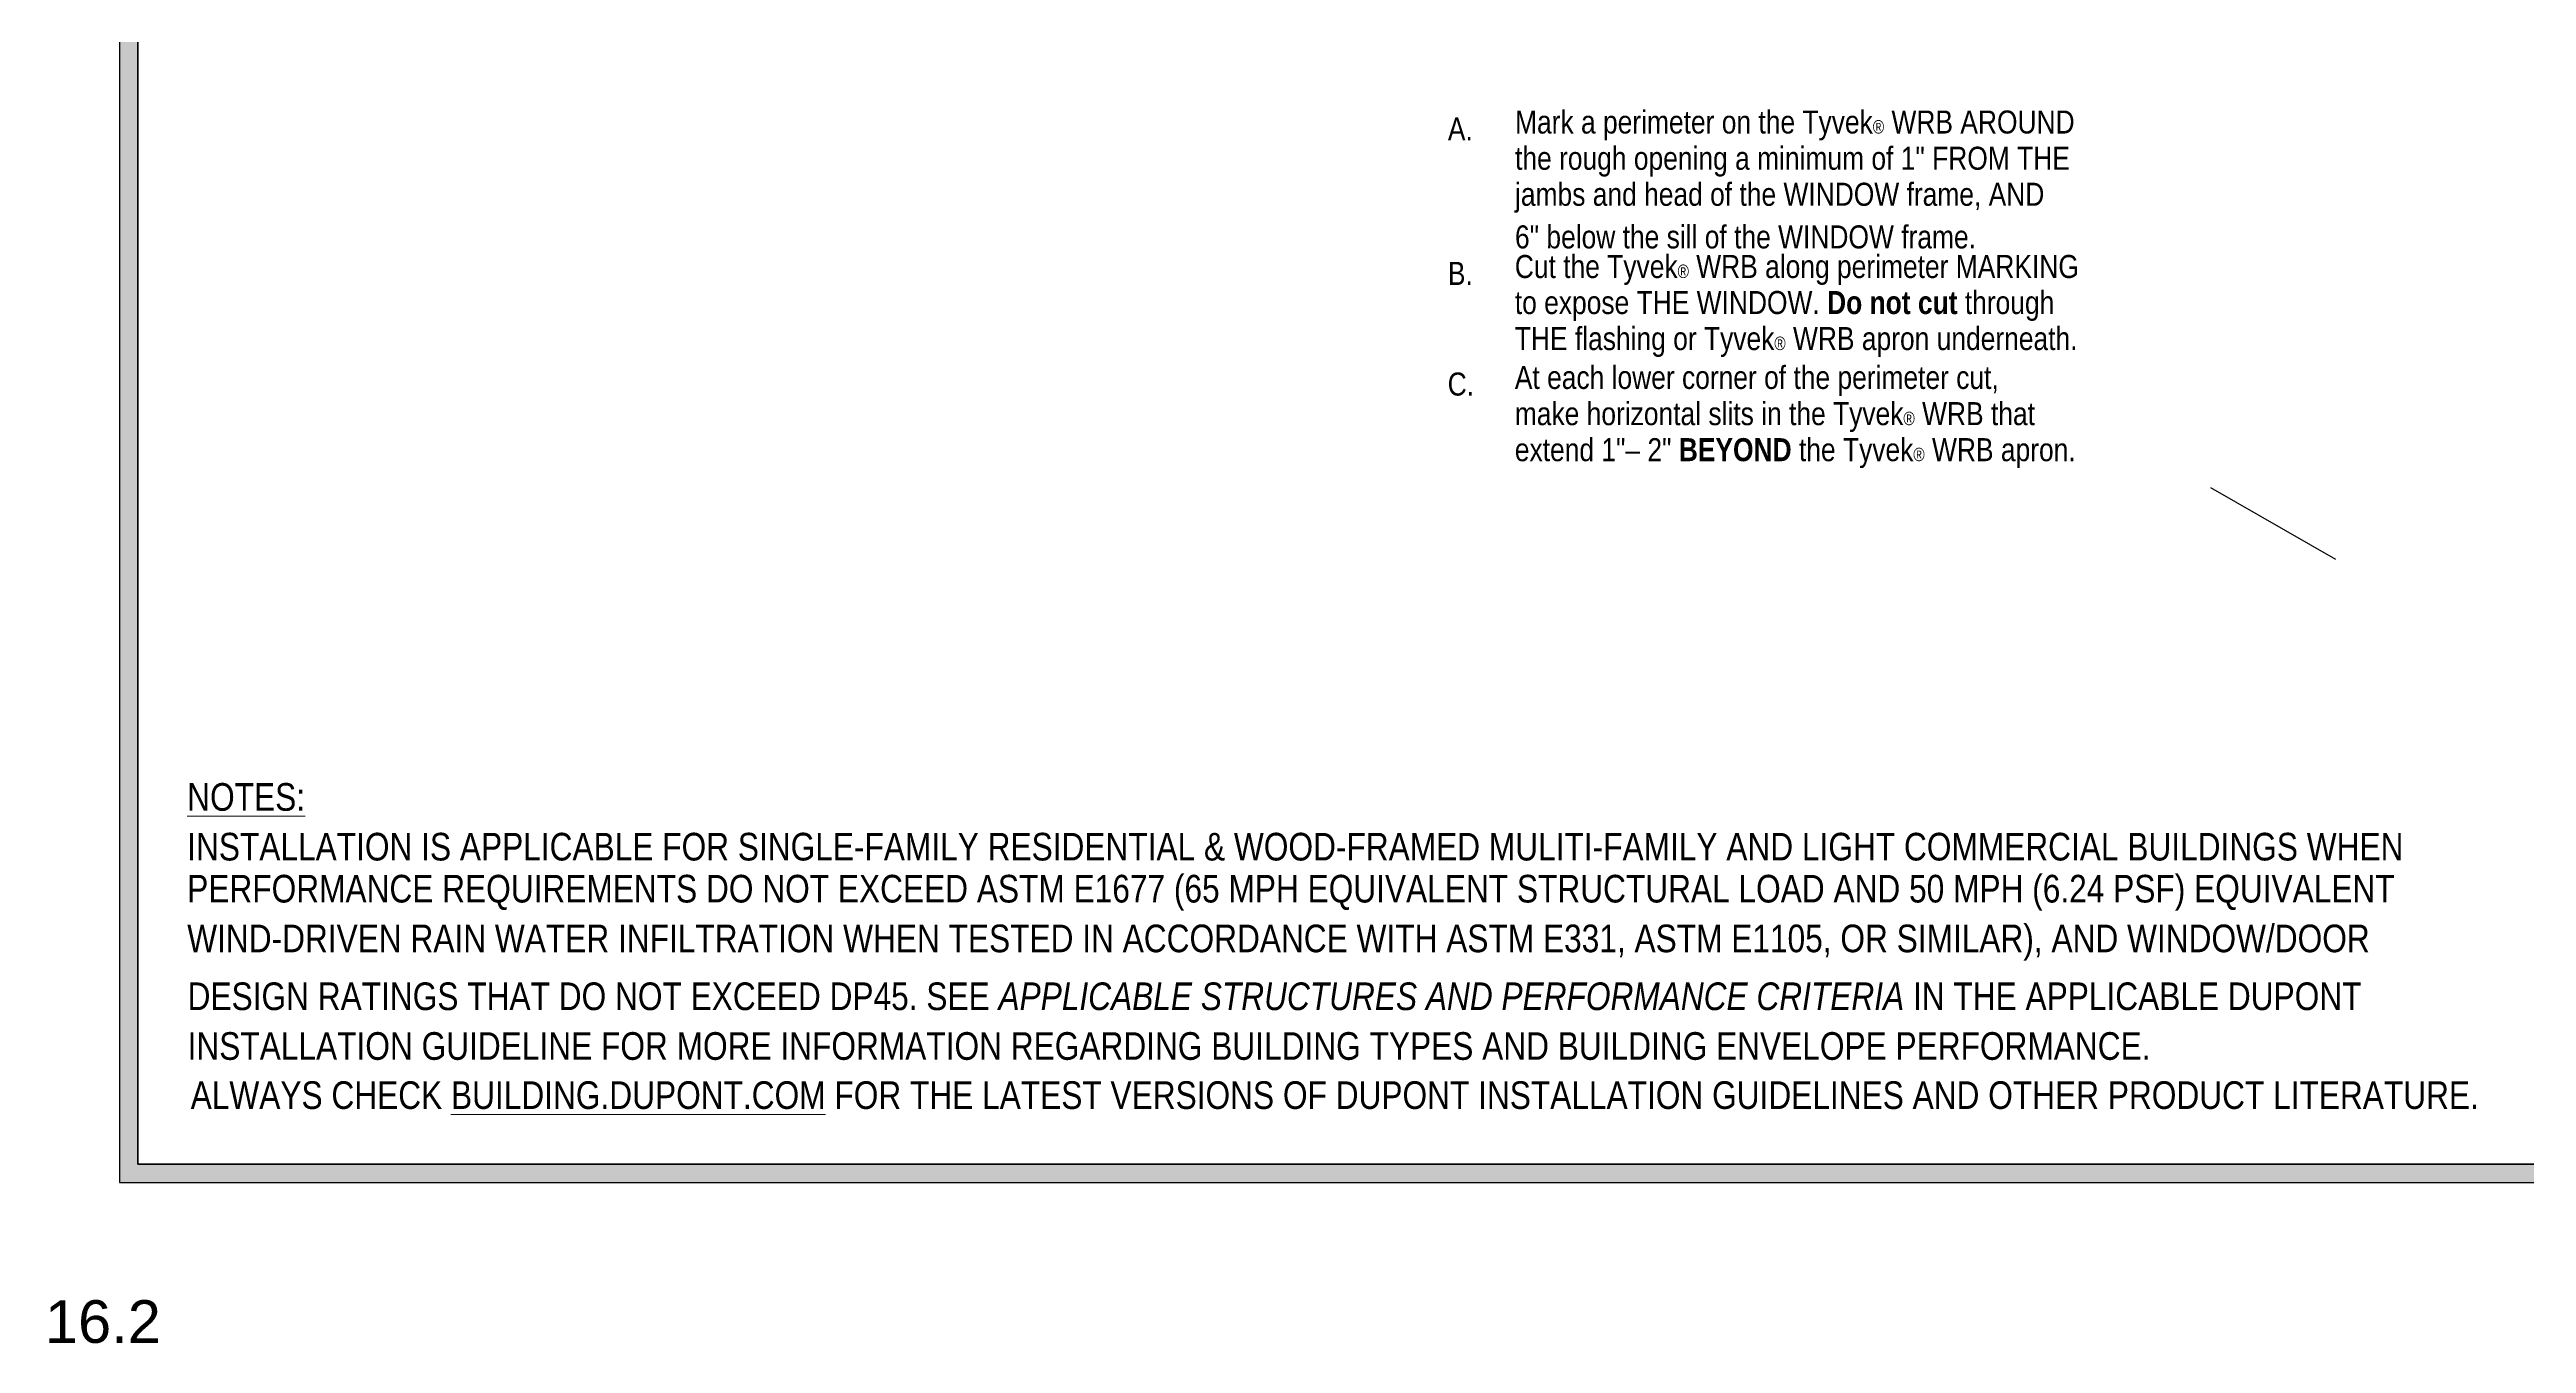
# Model space of a CAD drawing. Extents: x -1140 to 5605, y -816 to 2382.
# Drawn here: x 2322 to 3532, y -812 to -180 of the extents above; entities that cross this region are included whole.
import ezdxf

# ---------------------------------------------------------------- set-up
doc = ezdxf.new("R2010")
doc.units = 0
doc.header["$MEASUREMENT"] = 0
for name, color, linetype, lineweight in [('.ATI-TEXT', 7, 'Continuous', 0), ('0_0', 7, 'Continuous', 0), ('G-ANNO-TTLB', 7, 'Continuous', 0), ('TYVEK', 7, 'Continuous', 0)]:
    doc.layers.add(name, color=color, linetype=linetype, lineweight=lineweight)

# ---------------------------------------------------------------- blocks, each defined once
blk = doc.blocks.new('Block_358')
at = {"layer": '.ATI-TEXT', "char_height": 0.2, "attachment_point": 7}
for s, insert in [('\\C18;\\c0;\\FArial Narrow|b0|i0|c1;\\H11.249999;\\W1.000000;A.', (3004.9, -224)), ('\\C18;\\c0;\\FArial Narrow|b0|i0|c1;\\H11.249999;\\W1.000000;Mark a perimeter on the Tyvek\\H6.558750;®\\H11.249999; WRB AROUND ', (3037.7, -224)), ('\\C18;\\c0;\\FArial Narrow|b0|i0|c1;\\H11.249999;\\W1.000000;the rough opening a minimum of 1" FROM THE   ', (3037.7, -241.7)), ('\\C18;\\c0;\\FArial Narrow|b0|i0|c1;\\H11.249999;\\W1.000000;jambs and head of the WINDOW frame, AND', (3037.7, -259.3)), ('\\C18;\\c0;\\FArial Narrow|b0|i0|c1;\\H11.249999;\\W1.000000;6" below the sill of the WINDOW frame. ', (3037.7, -276.9))]:
    blk.add_mtext(s, dxfattribs=dict(at, insert=insert))
blk = doc.blocks.new('Block_359')
at = {"layer": '.ATI-TEXT', "char_height": 0.2, "attachment_point": 7}
for s, insert in [('\\C18;\\c0;\\FArial Narrow|b0|i0|c1;\\H11.249999;\\W1.000000;B.', (3004.9, -294.6)), ('\\C18;\\c0;\\FArial Narrow|b0|i0|c1;\\H11.249999;\\W1.000000;Cut the Tyvek\\H6.558750;®\\H11.249999; WRB along perimeter MARKING ', (3037.6, -294.6)), ('\\C18;\\c0;\\FArial Narrow|b0|i0|c1;\\H11.249999;\\W1.000000;to expose THE WINDOW. \\FArial Narrow Bold|b1|i0|c1;Do not cut \\FArial Narrow|b0|i0|c1;through', (3037.6, -312.2)), ('\\C18;\\c0;\\FArial Narrow|b0|i0|c1;\\H11.249999;\\W1.000000;THE flashing or Tyvek\\H6.558750;®\\H11.249999; WRB apron underneath. ', (3037.6, -329.8))]:
    blk.add_mtext(s, dxfattribs=dict(at, insert=insert))
blk = doc.blocks.new('Block_360')
at = {"layer": '.ATI-TEXT', "char_height": 0.2, "attachment_point": 7}
for s, insert in [('\\C18;\\c0;\\FArial Narrow|b0|i0|c1;\\H11.249999;\\W1.000000;C.', (3004.8, -348.8)), ('\\C18;\\c0;\\FArial Narrow|b0|i0|c1;\\H11.249999;\\W1.000000;At each lower corner of the perimeter cut, ', (3037.6, -348.8)), ('\\C18;\\c0;\\FArial Narrow|b0|i0|c1;\\H11.249999;\\W1.000000;make horizontal slits in the Tyvek\\H6.558750;®\\H11.249999; WRB that', (3037.6, -366.5)), ('\\C18;\\c0;\\FArial Narrow|b0|i0|c1;\\H11.249999;\\W1.000000;extend 1"– 2" \\FArial Narrow Bold|b1|i0|c1;BEYOND\\FArial Narrow|b0|i0|c1; the Tyvek\\H6.558750;®\\H11.249999; WRB apron.\\FArial Narrow Bold|b1|i0|c1; ', (3037.6, -384.1))]:
    blk.add_mtext(s, dxfattribs=dict(at, insert=insert))
blk = doc.blocks.new('Block_374')
at = {"layer": '.ATI-TEXT', "char_height": 0.2, "attachment_point": 7}
for s, insert in [('\\L\\C18;\\c0;\\FArial Narrow|b0|i0|c1;\\H13.500003;\\W1.000000;NOTES:\\l', (2389.1, -551.7)), ('\\C18;\\c0;\\FArial Narrow|b0|i0|c1;\\H13.500003;\\W1.000000;INSTALLATION IS APPLICABLE FOR SINGLE-FAMILY RESIDENTIAL & WOOD-FRAMED MULITI-FAMILY AND LIGHT COMMERCIAL BUILDINGS WHEN ', (2389.1, -576)), ('\\C18;\\c0;\\FArial Narrow|b0|i0|c1;\\H13.500003;\\W1.000000;PERFORMANCE REQUIREMENTS DO NOT EXCEED ASTM E1677 (65 MPH EQUIVALENT STRUCTURAL LOAD AND 50 MPH (6.24 PSF) EQUIVALENT', (2389.1, -600.4)), ('\\C18;\\c0;\\FArial Narrow|b0|i0|c1;\\H13.500003;\\W1.000000;WIND-DRIVEN RAIN WATER INFILTRATION WHEN TESTED IN ACCORDANCE WITH ASTM E331, ASTM E1105, OR SIMILAR), AND WINDOW/DOOR', (2389.1, -624.7)), ('\\C18;\\c0;\\FArial Narrow|b0|i0|c1;\\H13.500003;\\W1.000000;DESIGN RATINGS THAT DO NOT EXCEED DP45. SEE \\FArial Narrow Italic|b0|i1|c1;APPLICABLE STRUCTURES AND PERFORMANCE CRITERIA \\FArial Narrow|b0|i0|c1;IN THE APPLICABLE DUPONT', (2389.3, -649.1)), ('\\C18;\\c0;\\FArial Narrow|b0|i0|c1;\\H13.500003;\\W1.000000;INSTALLATION GUIDELINE FOR MORE INFORMATION REGARDING BUILDING TYPES AND BUILDING ENVELOPE PERFORMANCE.  ', (2389.3, -673.4)), ('\\C18;\\c0;\\FArial Narrow|b0|i0|c1;\\H13.500003;\\W1.000000;ALWAYS CHECK \\L\\C160;\\c16730368;BUILDING.DUPON\\l\\LT\\l\\L.COM\\l\\C18;\\c0; FOR THE LATEST VERSIONS OF DUPONT INSTALLATION GUIDELINES AND OTHER PRODUCT LITERATURE.', (2390.8, -697.4))]:
    blk.add_mtext(s, dxfattribs=dict(at, insert=insert))

msp = doc.modelspace()

# ---------------------------------------------------------------- hatches: boundary and pattern name
at = {"layer": 'G-ANNO-TTLB', "true_color": 0xff00ff, "transparency": 33554687}
h = msp.add_hatch(color=6, dxfattribs=at)
edge = h.paths.add_edge_path()
edge.add_spline(control_points=[(5285.6, -733.2), (5285.6, -733.2), (2356, -733.2), (2356, -733.2), (2356, -733.2), (2356, 1723.8), (2356, 1723.8), (2356, 1723.8), (5285.6, 1723.8), (5285.6, 1723.8), (5285.6, 1723.8), (5285.6, -733.2), (5285.6, -733.2)], knot_values=[0, 0, 0, 0, 1, 1, 1, 2, 2, 2, 3, 3, 3, 4, 4, 4, 4], degree=3, periodic=0)
edge = h.paths.add_edge_path()
edge.add_spline(control_points=[(2365, 1714.8), (2365, 1714.8), (2365, -724.2), (2365, -724.2), (2365, -724.2), (5276.6, -724.2), (5276.6, -724.2), (5276.6, -724.2), (5276.6, 1714.8), (5276.6, 1714.8), (5276.6, 1714.8), (2365, 1714.8), (2365, 1714.8)], knot_values=[0, 0, 0, 0, 1, 1, 1, 2, 2, 2, 3, 3, 3, 4, 4, 4, 4], degree=3, periodic=0)
edge.add_line((2365, 1714.8), (2365, 1714.8))

# ---------------------------------------------------------------- linework, layer by layer
at = {"layer": 'G-ANNO-TTLB', "color": 6, "lineweight": 30, "true_color": 0xff00ff}
for p, q in [((2356, 1723.8), (2356, -733.2)), ((2365, 1714.8), (2365, -724.2)), ((2365, -724.2), (2365, 1714.8)), ((2365, -724.2), (5276.6, -724.2)), ((5276.6, -724.2), (2365, -724.2)), ((2356, -733.2), (5285.6, -733.2))]:
    msp.add_line(p, q, dxfattribs=at)
at = {"layer": 'G-ANNO-TTLB', "color": 18, "lineweight": 0, "true_color": 0x000000}
msp.add_lwpolyline([(2365, -724.2), (2365, 1714.8), (5276.6, 1714.8), (5276.6, -724.2)], close=True, dxfattribs=at)
at = {"layer": 'G-ANNO-TTLB'}
for points in [[(5285.6, -733.2), (5285.6, -733.2), (2356, -733.2), (2356, -733.2), (2356, -733.2), (2356, 1723.8), (2356, 1723.8), (2356, 1723.8), (5285.6, 1723.8), (5285.6, 1723.8), (5285.6, 1723.8), (5285.6, -733.2), (5285.6, -733.2)], [(2365, 1714.8), (2365, 1714.8), (2365, -724.2), (2365, -724.2), (2365, -724.2), (5276.6, -724.2), (5276.6, -724.2), (5276.6, -724.2), (5276.6, 1714.8), (5276.6, 1714.8), (5276.6, 1714.8), (2365, 1714.8), (2365, 1714.8)]]:
    msp.add_open_spline(points, degree=3, knots=[0, 0, 0, 0, 1, 1, 1, 2, 2, 2, 3, 3, 3, 4, 4, 4, 4], dxfattribs=at)
at = {"layer": 'TYVEK', "color": 2, "lineweight": 25, "true_color": 0xffff00}
msp.add_line((3377.4, -393.6), (3438.5, -428.6), dxfattribs=at)
msp.add_lwpolyline([(3431, -185.2)], dxfattribs=at)

# ---------------------------------------------------------------- block references
at = {"layer": '.ATI-TEXT'}
for name in ['Block_358', 'Block_359', 'Block_360', 'Block_374']:
    msp.add_blockref(name, (0, 0), dxfattribs=at)

# ---------------------------------------------------------------- texts
at = {"layer": '0_0', "insert": (2319.6, -811.8), "char_height": 0.2, "attachment_point": 7}
msp.add_mtext('\\C18;\\c0;\\FArial|b0|i0|c1;\\H20.833332;\\W1.000000;16.2', dxfattribs=at)

doc.saveas('drawing.dxf')
